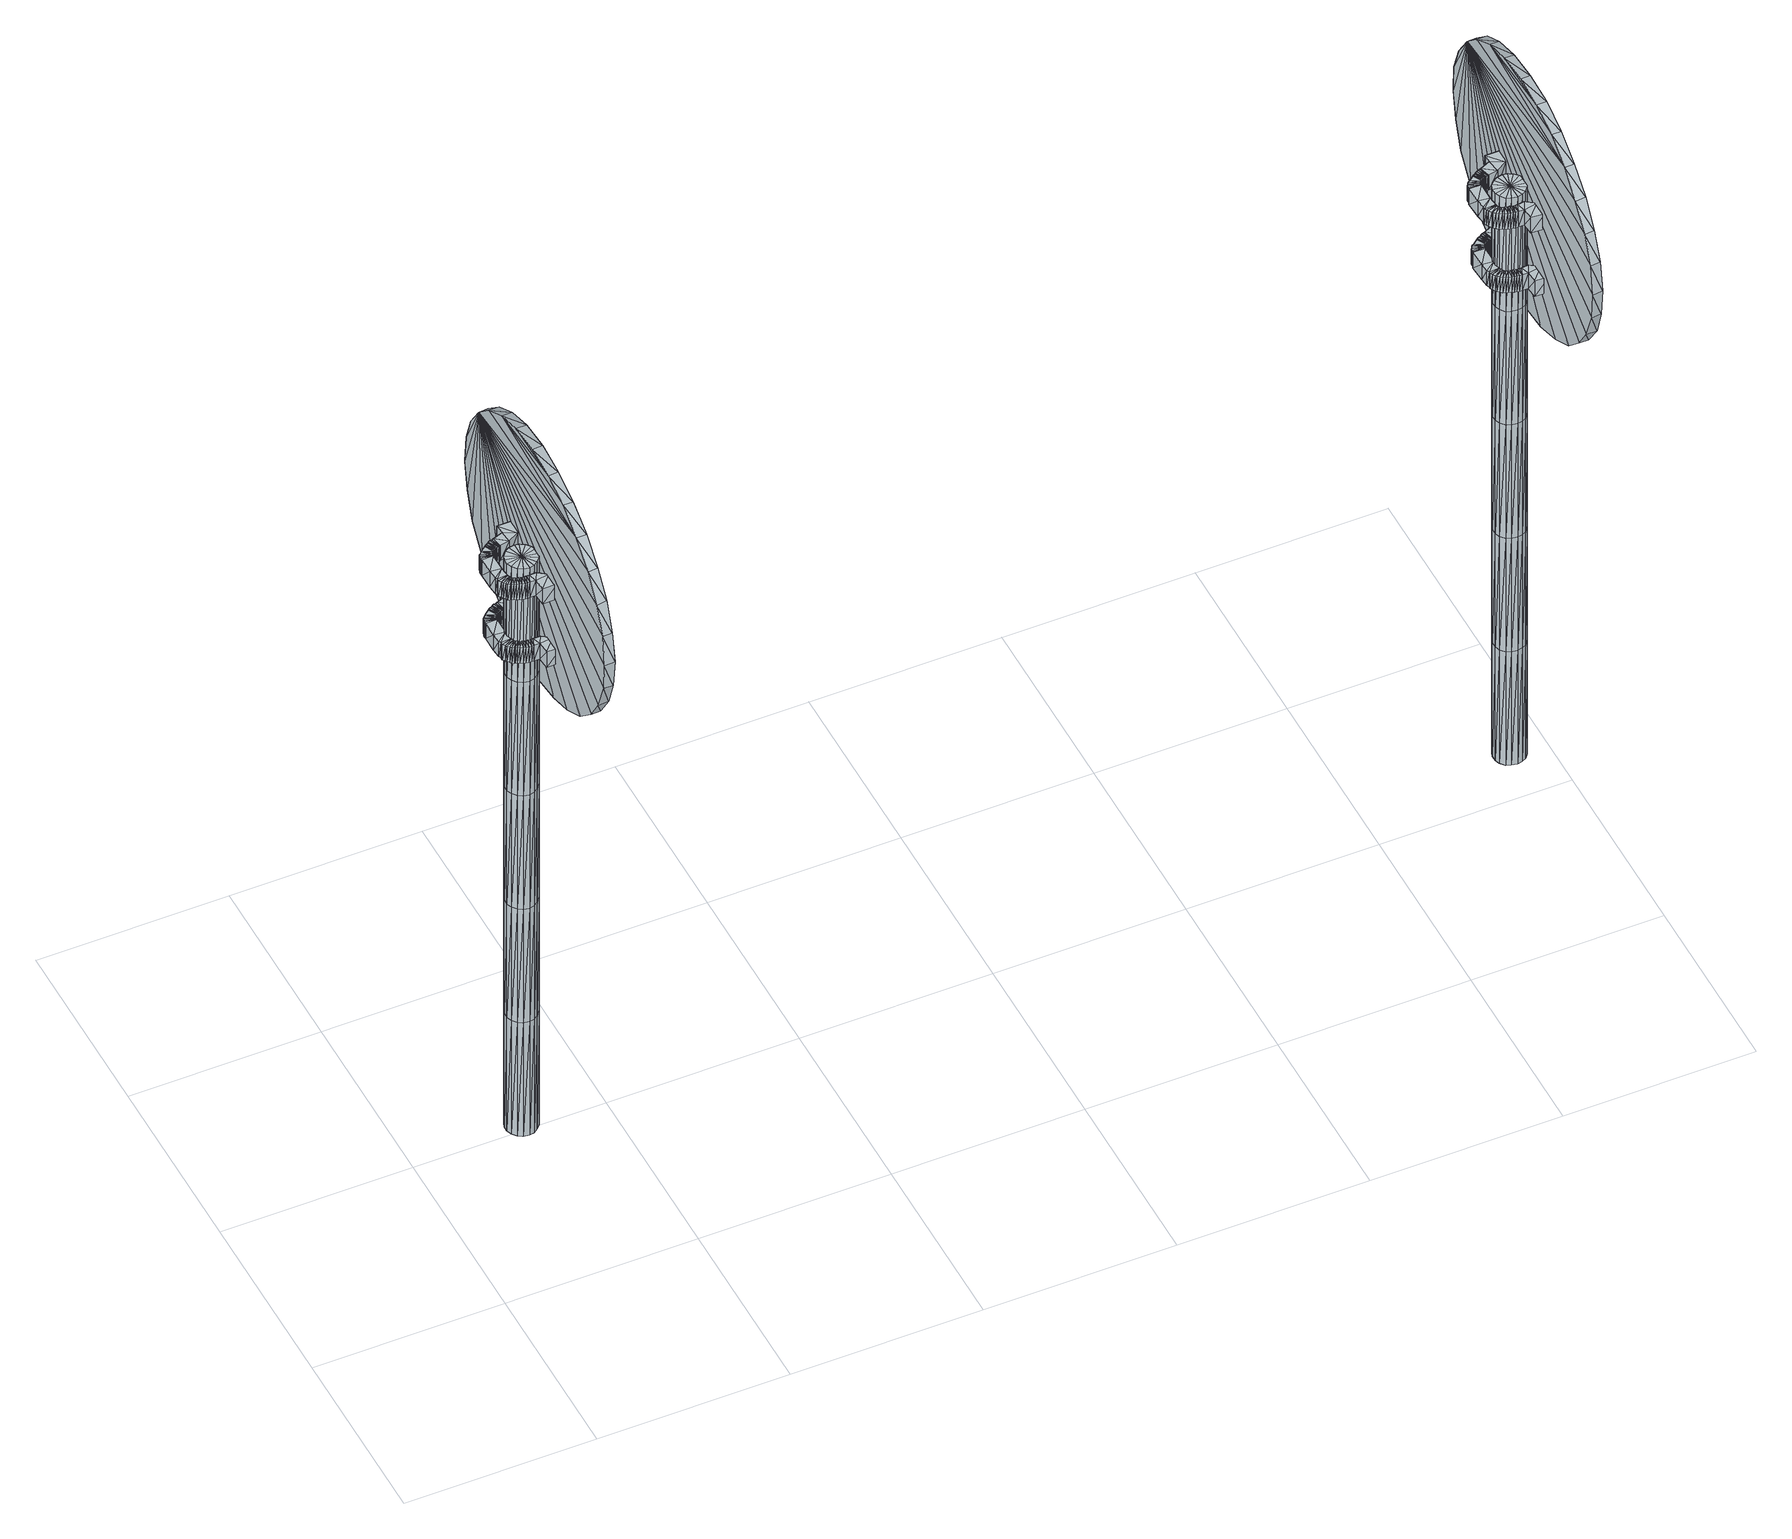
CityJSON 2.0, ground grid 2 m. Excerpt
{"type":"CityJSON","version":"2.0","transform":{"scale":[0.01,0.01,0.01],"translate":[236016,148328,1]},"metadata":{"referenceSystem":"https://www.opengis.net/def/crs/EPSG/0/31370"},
"CityObjects":{
"object1":{"type":"GenericCityObject","attributes":{"cluster":57,"mean_distance_to_centroid":0.0868,"new_centroid_x":236016.71,"new_centroid_y":148329.48,"mean_distance_to_camera":4.59,"H1":0,"H2":0,"Z_final":108.83,"cluster2":-1,"proj_x":236019.81,"proj_y":148327.68,"id_line":53081,"bearing_l":30.29,"distance":3.59,"orientation":"left","G_obj":210.29},"geometry":[{"type":"MultiSurface","lod":"2","boundaries":[[[0,1,2]],[[2,1,3]],[[3,1,4]],[[4,1,5]],[[5,1,6]],[[1,7,6]],[[1,8,7]],[[1,9,8]],[[1,10,9]],[[1,11,10]],[[1,12,11]],[[1,13,12]],[[1,14,13]],[[15,14,1]],[[16,15,1]],[[17,16,1]],[[18,17,1]],[[0,18,1]],[[19,20,0]],[[19,0,2]],[[21,19,2]],[[21,2,3]],[[21,3,22]],[[22,3,4]],[[22,4,23]],[[23,4,5]],[[23,5,24]],[[24,5,6]],[[24,6,25]],[[25,6,7]],[[25,7,26]],[[26,7,8]],[[26,8,27]],[[8,9,27]],[[27,9,28]],[[9,10,28]],[[10,29,28]],[[10,11,29]],[[11,30,29]],[[11,12,30]],[[30,12,31]],[[31,12,13]],[[31,13,32]],[[32,13,14]],[[32,14,33]],[[33,14,15]],[[33,15,34]],[[34,15,16]],[[34,16,35]],[[35,16,17]],[[36,35,17]],[[18,36,17]],[[20,36,18]],[[20,18,0]],[[37,38,20]],[[37,20,19]],[[39,37,19]],[[21,39,19]],[[39,21,40]],[[40,21,22]],[[40,22,41]],[[41,22,23]],[[41,23,42]],[[42,23,24]],[[42,24,43]],[[43,24,25]],[[43,25,44]],[[44,25,26]],[[26,45,44]],[[26,27,45]],[[27,46,45]],[[27,28,46]],[[28,47,46]],[[28,29,47]],[[47,29,48]],[[29,30,48]],[[48,30,49]],[[49,30,31]],[[49,31,50]],[[50,31,32]],[[50,32,51]],[[51,32,33]],[[51,33,52]],[[52,33,34]],[[52,34,53]],[[53,34,35]],[[54,53,35]],[[54,35,36]],[[38,54,36]],[[38,36,20]],[[55,56,38]],[[55,38,37]],[[57,55,37]],[[57,37,39]],[[57,39,58]],[[58,39,40]],[[58,40,59]],[[59,40,41]],[[59,41,60]],[[60,41,42]],[[60,42,61]],[[61,42,43]],[[61,43,62]],[[62,43,44]],[[44,63,62]],[[44,45,63]],[[45,64,63]],[[45,46,64]],[[46,65,64]],[[46,47,65]],[[47,66,65]],[[47,48,66]],[[66,48,67]],[[67,48,49]],[[67,49,68]],[[68,49,50]],[[68,50,69]],[[69,50,51]],[[69,51,70]],[[70,51,52]],[[70,52,71]],[[71,52,53]],[[72,71,53]],[[72,53,54]],[[56,72,54]],[[56,54,38]],[[73,74,56]],[[73,56,55]],[[75,73,55]],[[75,55,57]],[[75,57,76]],[[76,57,58]],[[76,58,77]],[[77,58,59]],[[77,59,78]],[[78,59,60]],[[78,60,79]],[[79,60,61]],[[79,61,80]],[[80,61,62]],[[62,81,80]],[[62,63,81]],[[63,82,81]],[[63,64,82]],[[64,83,82]],[[64,65,83]],[[65,84,83]],[[65,66,84]],[[84,66,85]],[[85,66,67]],[[85,67,86]],[[86,67,68]],[[86,68,87]],[[87,68,69]],[[87,69,88]],[[88,69,70]],[[88,70,89]],[[89,70,71]],[[90,89,71]],[[90,71,72]],[[74,90,72]],[[74,72,56]],[[91,92,74]],[[91,74,73]],[[93,91,73]],[[93,73,75]],[[93,75,94]],[[94,75,76]],[[94,76,95]],[[95,76,77]],[[95,77,96]],[[96,77,78]],[[96,78,97]],[[97,78,79]],[[97,79,98]],[[98,79,80]],[[80,99,98]],[[80,81,99]],[[81,100,99]],[[81,82,100]],[[82,101,100]],[[82,83,101]],[[83,102,101]],[[83,84,102]],[[102,84,103]],[[103,84,85]],[[103,85,104]],[[104,85,86]],[[104,86,105]],[[105,86,87]],[[105,87,106]],[[106,87,88]],[[106,88,107]],[[107,88,89]],[[108,107,89]],[[108,89,90]],[[92,108,90]],[[92,90,74]],[[92,91,109]],[[91,93,109]],[[93,94,109]],[[94,95,109]],[[95,96,109]],[[109,96,97]],[[109,97,98]],[[109,98,99]],[[109,99,100]],[[109,100,101]],[[109,101,102]],[[109,102,103]],[[109,103,104]],[[105,109,104]],[[106,109,105]],[[107,109,106]],[[108,109,107]],[[92,109,108]],[[110,111,112]],[[113,112,114]],[[115,112,113]],[[116,112,115]],[[117,112,116]],[[118,112,117]],[[119,112,118]],[[120,112,119]],[[121,112,120]],[[122,112,121]],[[122,123,112]],[[123,110,112]],[[111,124,112]],[[124,125,112]],[[125,126,112]],[[126,127,112]],[[127,128,112]],[[128,129,112]],[[129,130,112]],[[130,131,112]],[[112,131,132]],[[131,133,132]],[[131,134,133]],[[133,134,135]],[[133,135,136]],[[135,137,136]],[[133,136,138]],[[136,139,138]],[[136,137,139]],[[137,140,139]],[[137,135,140]],[[135,141,140]],[[135,134,141]],[[134,142,141]],[[134,131,142]],[[131,143,142]],[[131,130,143]],[[143,130,144]],[[144,130,129]],[[144,129,145]],[[145,129,128]],[[145,128,146]],[[146,127,147]],[[147,127,126]],[[147,126,148]],[[148,126,125]],[[148,125,149]],[[149,125,124]],[[150,149,124]],[[150,124,111]],[[151,150,111]],[[151,111,110]],[[152,151,110]],[[152,110,123]],[[146,128,127]],[[153,123,122]],[[154,153,122]],[[154,122,121]],[[155,154,121]],[[155,121,120]],[[156,155,120]],[[156,120,119]],[[157,156,119]],[[157,119,118]],[[157,118,158]],[[158,118,117]],[[158,117,159]],[[153,152,123]],[[159,117,116]],[[159,116,160]],[[160,116,115]],[[160,115,161]],[[161,115,113]],[[161,113,162]],[[162,113,114]],[[162,114,163]],[[163,114,112]],[[163,112,164]],[[164,112,132]],[[132,165,164]],[[132,133,165]],[[133,138,165]],[[138,139,140]],[[161,162,163]],[[160,161,163]],[[159,160,163]],[[158,159,163]],[[157,158,163]],[[156,157,163]],[[155,156,163]],[[154,155,163]],[[153,154,163]],[[153,163,152]],[[152,163,151]],[[151,163,150]],[[150,163,149]],[[149,163,148]],[[148,163,147]],[[147,163,146]],[[146,163,145]],[[145,163,144]],[[144,163,143]],[[143,163,142]],[[163,164,142]],[[142,164,165]],[[142,165,141]],[[165,140,141]],[[165,138,140]],[[166,167,168]],[[168,167,169]],[[170,168,169]],[[170,169,171]],[[170,171,172]],[[172,171,173]],[[172,173,174]],[[174,173,175]],[[174,175,176]],[[176,175,177]],[[176,177,178]],[[178,177,179]],[[178,179,180]],[[180,179,181]],[[180,181,182]],[[182,181,183]],[[182,183,184]],[[184,183,185]],[[184,185,186]],[[186,185,187]],[[186,187,188]],[[188,187,189]],[[188,189,190]],[[190,189,191]],[[192,190,191]],[[192,191,193]],[[194,192,193]],[[194,193,195]],[[196,194,195]],[[196,195,197]],[[198,196,197]],[[198,197,199]],[[200,198,199]],[[200,199,201]],[[202,200,201]],[[202,201,203]],[[204,202,203]],[[204,203,205]],[[206,204,205]],[[206,205,207]],[[208,206,207]],[[208,207,209]],[[210,208,209]],[[210,209,211]],[[212,210,211]],[[212,211,213]],[[214,212,213]],[[214,213,215]],[[216,214,215]],[[216,215,217]],[[216,217,218]],[[218,217,219]],[[218,219,220]],[[220,219,221]],[[220,221,222]],[[222,221,223]],[[222,223,224]],[[224,223,225]],[[224,225,226]],[[226,225,227]],[[226,227,228]],[[228,227,229]],[[228,229,230]],[[230,229,231]],[[230,231,232]],[[232,231,233]],[[232,233,234]],[[234,233,235]],[[234,235,236]],[[236,235,237]],[[236,237,238]],[[238,237,239]],[[240,238,239]],[[240,239,241]],[[240,241,242]],[[242,241,243]],[[243,244,242]],[[243,245,244]],[[244,245,246]],[[246,245,247]],[[246,247,248]],[[248,247,249]],[[248,249,250]],[[250,249,251]],[[250,251,252]],[[252,251,253]],[[252,253,254]],[[254,253,255]],[[254,255,256]],[[256,255,257]],[[256,257,258]],[[258,257,259]],[[258,259,260]],[[260,259,261]],[[260,261,262]],[[262,261,263]],[[262,263,264]],[[264,263,265]],[[264,265,266]],[[266,265,267]],[[266,267,268]],[[268,267,269]],[[269,270,268]],[[269,271,270]],[[271,272,270]],[[271,273,272]],[[273,274,272]],[[273,275,274]],[[275,276,274]],[[275,277,276]],[[277,278,276]],[[277,279,278]],[[279,280,278]],[[279,281,280]],[[281,282,280]],[[281,283,282]],[[283,284,282]],[[283,285,284]],[[285,286,284]],[[285,287,286]],[[287,288,286]],[[287,289,288]],[[289,290,288]],[[289,291,290]],[[290,291,292]],[[292,291,293]],[[292,293,294]],[[294,293,295]],[[294,295,296]],[[296,295,297]],[[296,297,298]],[[298,297,299]],[[298,299,300]],[[300,299,301]],[[300,301,302]],[[302,301,303]],[[302,303,304]],[[304,303,305]],[[304,305,306]],[[306,305,307]],[[306,307,308]],[[308,307,309]],[[308,309,310]],[[310,309,311]],[[310,311,312]],[[312,311,313]],[[313,166,312]],[[313,167,166]],[[169,167,313]],[[169,313,171]],[[171,313,311]],[[173,171,311]],[[173,311,309]],[[175,173,309]],[[175,309,307]],[[177,175,307]],[[177,307,305]],[[179,177,305]],[[179,305,303]],[[181,179,303]],[[181,303,301]],[[183,181,301]],[[183,301,299]],[[183,299,297]],[[185,183,297]],[[185,297,295]],[[187,185,295]],[[187,295,293]],[[189,187,293]],[[189,293,291]],[[189,291,289]],[[189,289,287]],[[191,189,287]],[[191,287,285]],[[193,191,285]],[[195,193,285]],[[195,285,283]],[[197,195,283]],[[199,197,283]],[[201,199,283]],[[201,283,281]],[[203,201,281]],[[205,203,281]],[[205,281,279]],[[205,279,207]],[[207,279,209]],[[209,279,277]],[[209,277,211]],[[211,277,275]],[[211,275,213]],[[213,275,273]],[[213,273,215]],[[215,273,271]],[[215,271,217]],[[217,271,219]],[[219,271,269]],[[219,269,221]],[[221,269,223]],[[223,269,267]],[[223,267,225]],[[225,267,265]],[[225,265,227]],[[227,265,263]],[[227,263,229]],[[229,263,261]],[[229,261,231]],[[231,261,259]],[[231,259,257]],[[231,257,233]],[[233,257,255]],[[233,255,235]],[[235,255,253]],[[235,253,237]],[[253,251,237]],[[237,251,249]],[[237,249,239]],[[249,247,239]],[[239,247,245]],[[239,245,241]],[[241,245,243]],[[240,242,244]],[[168,312,166]],[[170,312,168]],[[170,310,312]],[[172,310,170]],[[172,308,310]],[[174,308,172]],[[174,306,308]],[[176,306,174]],[[176,304,306]],[[178,304,176]],[[178,302,304]],[[180,302,178]],[[180,300,302]],[[182,300,180]],[[182,298,300]],[[182,296,298]],[[184,296,182]],[[184,294,296]],[[186,294,184]],[[186,292,294]],[[188,292,186]],[[188,290,292]],[[188,288,290]],[[188,286,288]],[[190,286,188]],[[190,284,286]],[[192,284,190]],[[194,284,192]],[[194,282,284]],[[196,282,194]],[[198,282,196]],[[200,282,198]],[[200,280,282]],[[202,280,200]],[[204,280,202]],[[204,278,280]],[[204,206,278]],[[206,208,278]],[[208,276,278]],[[208,210,276]],[[210,274,276]],[[210,212,274]],[[212,272,274]],[[212,214,272]],[[214,270,272]],[[214,216,270]],[[216,218,270]],[[218,268,270]],[[218,220,268]],[[220,222,268]],[[222,266,268]],[[222,224,266]],[[224,264,266]],[[224,226,264]],[[226,262,264]],[[226,228,262]],[[228,260,262]],[[228,230,260]],[[230,258,260]],[[230,256,258]],[[230,232,256]],[[232,254,256]],[[232,234,254]],[[234,252,254]],[[234,236,252]],[[252,236,250]],[[236,248,250]],[[236,238,248]],[[248,238,246]],[[238,244,246]],[[238,240,244]],[[314,315,316]],[[316,315,317]],[[318,316,317]],[[318,317,319]],[[318,319,320]],[[320,319,321]],[[320,321,322]],[[322,321,323]],[[322,323,324]],[[324,323,325]],[[324,325,326]],[[326,325,327]],[[326,327,328]],[[328,327,329]],[[328,329,330]],[[330,329,331]],[[330,331,332]],[[332,331,333]],[[332,333,334]],[[334,333,335]],[[334,335,336]],[[336,335,337]],[[336,337,338]],[[338,337,339]],[[340,338,339]],[[340,339,341]],[[342,340,341]],[[342,341,343]],[[344,342,343]],[[344,343,345]],[[346,344,345]],[[346,345,347]],[[348,346,347]],[[348,347,349]],[[350,348,349]],[[350,349,351]],[[352,350,351]],[[352,351,353]],[[354,352,353]],[[354,353,355]],[[356,354,355]],[[356,355,357]],[[358,356,357]],[[358,357,359]],[[360,358,359]],[[360,359,361]],[[362,360,361]],[[362,361,363]],[[364,362,363]],[[364,363,365]],[[364,365,366]],[[366,365,367]],[[366,367,368]],[[368,367,369]],[[368,369,370]],[[370,369,371]],[[370,371,372]],[[372,371,373]],[[372,373,374]],[[374,373,375]],[[374,375,376]],[[376,375,377]],[[376,377,378]],[[378,377,379]],[[378,379,380]],[[380,379,381]],[[380,381,382]],[[382,381,383]],[[382,383,384]],[[384,383,385]],[[384,385,386]],[[386,385,387]],[[388,386,387]],[[388,387,389]],[[388,389,390]],[[390,389,391]],[[391,392,390]],[[391,393,392]],[[392,393,394]],[[394,393,395]],[[394,395,396]],[[396,395,397]],[[396,397,398]],[[398,397,399]],[[398,399,400]],[[400,399,401]],[[400,401,402]],[[402,401,403]],[[402,403,404]],[[404,403,405]],[[404,405,406]],[[406,405,407]],[[406,407,408]],[[408,407,409]],[[408,409,410]],[[410,409,411]],[[410,411,412]],[[412,411,413]],[[412,413,414]],[[414,413,415]],[[414,415,416]],[[416,415,417]],[[417,418,416]],[[417,419,418]],[[419,420,418]],[[419,421,420]],[[421,422,420]],[[421,423,422]],[[423,424,422]],[[423,425,424]],[[425,426,424]],[[425,427,426]],[[427,428,426]],[[427,429,428]],[[429,430,428]],[[429,431,430]],[[431,432,430]],[[431,433,432]],[[433,434,432]],[[433,435,434]],[[435,436,434]],[[435,437,436]],[[437,438,436]],[[437,439,438]],[[438,439,440]],[[440,439,441]],[[440,441,442]],[[442,441,443]],[[442,443,444]],[[444,443,445]],[[444,445,446]],[[446,445,447]],[[446,447,448]],[[448,447,449]],[[448,449,450]],[[450,449,451]],[[450,451,452]],[[452,451,453]],[[452,453,454]],[[454,453,455]],[[454,455,456]],[[456,455,457]],[[456,457,458]],[[458,457,459]],[[458,459,460]],[[460,459,461]],[[461,314,460]],[[461,315,314]],[[317,315,461]],[[317,461,319]],[[319,461,459]],[[321,319,459]],[[321,459,457]],[[323,321,457]],[[323,457,455]],[[325,323,455]],[[325,455,453]],[[327,325,453]],[[327,453,451]],[[329,327,451]],[[329,451,449]],[[331,329,449]],[[331,449,447]],[[331,447,445]],[[333,331,445]],[[333,445,443]],[[335,333,443]],[[335,443,441]],[[337,335,441]],[[337,441,439]],[[337,439,437]],[[337,437,435]],[[339,337,435]],[[339,435,433]],[[341,339,433]],[[343,341,433]],[[343,433,431]],[[345,343,431]],[[347,345,431]],[[349,347,431]],[[349,431,429]],[[351,349,429]],[[353,351,429]],[[353,429,427]],[[353,427,355]],[[355,427,357]],[[357,427,425]],[[357,425,359]],[[359,425,423]],[[359,423,361]],[[361,423,421]],[[361,421,363]],[[363,421,419]],[[363,419,365]],[[365,419,367]],[[367,419,417]],[[367,417,369]],[[369,417,371]],[[371,417,415]],[[371,415,373]],[[373,415,413]],[[373,413,375]],[[375,413,411]],[[375,411,377]],[[377,411,409]],[[377,409,379]],[[379,409,407]],[[379,407,405]],[[379,405,381]],[[381,405,403]],[[381,403,383]],[[383,403,401]],[[383,401,385]],[[401,399,385]],[[385,399,397]],[[385,397,387]],[[397,395,387]],[[387,395,393]],[[387,393,389]],[[389,393,391]],[[388,390,392]],[[316,460,314]],[[318,460,316]],[[318,458,460]],[[320,458,318]],[[320,456,458]],[[322,456,320]],[[322,454,456]],[[324,454,322]],[[324,452,454]],[[326,452,324]],[[326,450,452]],[[328,450,326]],[[328,448,450]],[[330,448,328]],[[330,446,448]],[[330,444,446]],[[332,444,330]],[[332,442,444]],[[334,442,332]],[[334,440,442]],[[336,440,334]],[[336,438,440]],[[336,436,438]],[[336,434,436]],[[338,434,336]],[[338,432,434]],[[340,432,338]],[[342,432,340]],[[342,430,432]],[[344,430,342]],[[346,430,344]],[[348,430,346]],[[348,428,430]],[[350,428,348]],[[352,428,350]],[[352,426,428]],[[352,354,426]],[[354,356,426]],[[356,424,426]],[[356,358,424]],[[358,422,424]],[[358,360,422]],[[360,420,422]],[[360,362,420]],[[362,418,420]],[[362,364,418]],[[364,366,418]],[[366,416,418]],[[366,368,416]],[[368,370,416]],[[370,414,416]],[[370,372,414]],[[372,412,414]],[[372,374,412]],[[374,410,412]],[[374,376,410]],[[376,408,410]],[[376,378,408]],[[378,406,408]],[[378,404,406]],[[378,380,404]],[[380,402,404]],[[380,382,402]],[[382,400,402]],[[382,384,400]],[[400,384,398]],[[384,396,398]],[[384,386,396]],[[396,386,394]],[[386,392,394]],[[386,388,392]]]}]},
"object2":{"type":"GenericCityObject","attributes":{"cluster":32,"mean_distance_to_centroid":0.195,"new_centroid_x":236027.17,"new_centroid_y":148329.97,"mean_distance_to_camera":7.5,"H1":0,"H2":0,"Z_final":108.83,"cluster2":-1,"proj_x":236022.68,"proj_y":148332.59,"id_line":53082,"bearing_l":30.29,"distance":5.2,"orientation":"right","G_obj":30.29},"geometry":[{"type":"MultiSurface","lod":"2","boundaries":[[[462,463,464]],[[464,463,465]],[[465,463,466]],[[466,463,467]],[[467,463,468]],[[463,469,468]],[[463,470,469]],[[463,471,470]],[[463,472,471]],[[463,473,472]],[[463,474,473]],[[463,475,474]],[[463,476,475]],[[477,476,463]],[[478,477,463]],[[479,478,463]],[[480,479,463]],[[462,480,463]],[[481,482,462]],[[481,462,464]],[[483,481,464]],[[483,464,465]],[[483,465,484]],[[484,465,466]],[[484,466,485]],[[485,466,467]],[[485,467,486]],[[486,467,468]],[[486,468,487]],[[487,468,469]],[[487,469,488]],[[488,469,470]],[[488,470,489]],[[470,471,489]],[[489,471,490]],[[471,472,490]],[[472,491,490]],[[472,473,491]],[[473,492,491]],[[473,474,492]],[[492,474,493]],[[493,474,475]],[[493,475,494]],[[494,475,476]],[[494,476,495]],[[495,476,477]],[[495,477,496]],[[496,477,478]],[[496,478,497]],[[497,478,479]],[[498,497,479]],[[480,498,479]],[[482,498,480]],[[482,480,462]],[[499,500,482]],[[499,482,481]],[[501,499,481]],[[483,501,481]],[[501,483,502]],[[502,483,484]],[[502,484,503]],[[503,484,485]],[[503,485,504]],[[504,485,486]],[[504,486,505]],[[505,486,487]],[[505,487,506]],[[506,487,488]],[[488,507,506]],[[488,489,507]],[[489,508,507]],[[489,490,508]],[[490,509,508]],[[490,491,509]],[[509,491,510]],[[491,492,510]],[[510,492,511]],[[511,492,493]],[[511,493,512]],[[512,493,494]],[[512,494,513]],[[513,494,495]],[[513,495,514]],[[514,495,496]],[[514,496,515]],[[515,496,497]],[[516,515,497]],[[516,497,498]],[[500,516,498]],[[500,498,482]],[[517,518,500]],[[517,500,499]],[[519,517,499]],[[519,499,501]],[[519,501,520]],[[520,501,502]],[[520,502,521]],[[521,502,503]],[[521,503,522]],[[522,503,504]],[[522,504,523]],[[523,504,505]],[[523,505,524]],[[524,505,506]],[[506,525,524]],[[506,507,525]],[[507,526,525]],[[507,508,526]],[[508,527,526]],[[508,509,527]],[[509,528,527]],[[509,510,528]],[[528,510,529]],[[529,510,511]],[[529,511,530]],[[530,511,512]],[[530,512,531]],[[531,512,513]],[[531,513,532]],[[532,513,514]],[[532,514,533]],[[533,514,515]],[[534,533,515]],[[534,515,516]],[[518,534,516]],[[518,516,500]],[[535,536,518]],[[535,518,517]],[[537,535,517]],[[537,517,519]],[[537,519,538]],[[538,519,520]],[[538,520,539]],[[539,520,521]],[[539,521,540]],[[540,521,522]],[[540,522,541]],[[541,522,523]],[[541,523,542]],[[542,523,524]],[[524,543,542]],[[524,525,543]],[[525,544,543]],[[525,526,544]],[[526,545,544]],[[526,527,545]],[[527,546,545]],[[527,528,546]],[[546,528,547]],[[547,528,529]],[[547,529,548]],[[548,529,530]],[[548,530,549]],[[549,530,531]],[[549,531,550]],[[550,531,532]],[[550,532,551]],[[551,532,533]],[[552,551,533]],[[552,533,534]],[[536,552,534]],[[536,534,518]],[[553,554,536]],[[553,536,535]],[[555,553,535]],[[555,535,537]],[[555,537,556]],[[556,537,538]],[[556,538,557]],[[557,538,539]],[[557,539,558]],[[558,539,540]],[[558,540,559]],[[559,540,541]],[[559,541,560]],[[560,541,542]],[[542,561,560]],[[542,543,561]],[[543,562,561]],[[543,544,562]],[[544,563,562]],[[544,545,563]],[[545,564,563]],[[545,546,564]],[[564,546,565]],[[565,546,547]],[[565,547,566]],[[566,547,548]],[[566,548,567]],[[567,548,549]],[[567,549,568]],[[568,549,550]],[[568,550,569]],[[569,550,551]],[[570,569,551]],[[570,551,552]],[[554,570,552]],[[554,552,536]],[[554,553,571]],[[553,555,571]],[[555,556,571]],[[556,557,571]],[[557,558,571]],[[571,558,559]],[[571,559,560]],[[571,560,561]],[[571,561,562]],[[571,562,563]],[[571,563,564]],[[571,564,565]],[[571,565,566]],[[567,571,566]],[[568,571,567]],[[569,571,568]],[[570,571,569]],[[554,571,570]],[[572,573,574]],[[575,574,576]],[[577,574,575]],[[578,574,577]],[[579,574,578]],[[580,574,579]],[[581,574,580]],[[582,574,581]],[[583,574,582]],[[584,574,583]],[[584,585,574]],[[585,572,574]],[[573,586,574]],[[586,587,574]],[[587,588,574]],[[588,589,574]],[[589,590,574]],[[590,591,574]],[[591,592,574]],[[592,593,574]],[[574,593,594]],[[593,595,594]],[[593,596,595]],[[595,596,597]],[[595,597,598]],[[597,599,598]],[[595,598,600]],[[598,601,600]],[[598,599,601]],[[599,602,601]],[[599,597,602]],[[597,603,602]],[[597,596,603]],[[596,604,603]],[[596,593,604]],[[593,605,604]],[[593,592,605]],[[605,592,606]],[[606,592,591]],[[606,591,607]],[[607,591,590]],[[607,590,608]],[[608,589,609]],[[609,589,588]],[[609,588,610]],[[610,588,587]],[[610,587,611]],[[611,587,586]],[[612,611,586]],[[612,586,573]],[[613,612,573]],[[613,573,572]],[[614,613,572]],[[614,572,585]],[[608,590,589]],[[615,585,584]],[[616,615,584]],[[616,584,583]],[[617,616,583]],[[617,583,582]],[[618,617,582]],[[618,582,581]],[[619,618,581]],[[619,581,580]],[[619,580,620]],[[620,580,579]],[[620,579,621]],[[615,614,585]],[[621,579,578]],[[621,578,622]],[[622,578,577]],[[622,577,623]],[[623,577,575]],[[623,575,624]],[[624,575,576]],[[624,576,625]],[[625,576,574]],[[625,574,626]],[[626,574,594]],[[594,627,626]],[[594,595,627]],[[595,600,627]],[[600,601,602]],[[623,624,625]],[[622,623,625]],[[621,622,625]],[[620,621,625]],[[619,620,625]],[[618,619,625]],[[617,618,625]],[[616,617,625]],[[615,616,625]],[[615,625,614]],[[614,625,613]],[[613,625,612]],[[612,625,611]],[[611,625,610]],[[610,625,609]],[[609,625,608]],[[608,625,607]],[[607,625,606]],[[606,625,605]],[[605,625,604]],[[625,626,604]],[[604,626,627]],[[604,627,603]],[[627,602,603]],[[627,600,602]],[[628,629,630]],[[630,629,631]],[[632,630,631]],[[632,631,633]],[[632,633,634]],[[634,633,635]],[[634,635,636]],[[636,635,637]],[[636,637,638]],[[638,637,639]],[[638,639,640]],[[640,639,641]],[[640,641,642]],[[642,641,643]],[[642,643,644]],[[644,643,645]],[[644,645,646]],[[646,645,647]],[[646,647,648]],[[648,647,649]],[[648,649,650]],[[650,649,651]],[[650,651,652]],[[652,651,653]],[[654,652,653]],[[654,653,655]],[[656,654,655]],[[656,655,657]],[[658,656,657]],[[658,657,659]],[[660,658,659]],[[660,659,661]],[[662,660,661]],[[662,661,663]],[[664,662,663]],[[664,663,665]],[[666,664,665]],[[666,665,667]],[[668,666,667]],[[668,667,669]],[[670,668,669]],[[670,669,671]],[[672,670,671]],[[672,671,673]],[[674,672,673]],[[674,673,675]],[[676,674,675]],[[676,675,677]],[[678,676,677]],[[678,677,679]],[[678,679,680]],[[680,679,681]],[[680,681,682]],[[682,681,683]],[[682,683,684]],[[684,683,685]],[[684,685,686]],[[686,685,687]],[[686,687,688]],[[688,687,689]],[[688,689,690]],[[690,689,691]],[[690,691,692]],[[692,691,693]],[[692,693,694]],[[694,693,695]],[[694,695,696]],[[696,695,697]],[[696,697,698]],[[698,697,699]],[[700,698,699]],[[700,699,701]],[[700,701,702]],[[702,701,703]],[[703,704,702]],[[703,705,704]],[[704,705,706]],[[706,705,707]],[[706,707,708]],[[708,707,709]],[[708,709,710]],[[710,709,711]],[[710,711,712]],[[712,711,713]],[[712,713,714]],[[714,713,715]],[[714,715,716]],[[716,715,717]],[[716,717,718]],[[718,717,719]],[[718,719,720]],[[720,719,721]],[[720,721,722]],[[722,721,723]],[[722,723,724]],[[724,723,725]],[[724,725,726]],[[726,725,727]],[[726,727,728]],[[728,727,729]],[[729,730,728]],[[729,731,730]],[[731,732,730]],[[731,733,732]],[[733,734,732]],[[733,735,734]],[[735,736,734]],[[735,737,736]],[[737,738,736]],[[737,739,738]],[[739,740,738]],[[739,741,740]],[[741,742,740]],[[741,743,742]],[[743,744,742]],[[743,745,744]],[[745,746,744]],[[745,747,746]],[[747,748,746]],[[747,749,748]],[[749,750,748]],[[749,751,750]],[[750,751,752]],[[752,751,753]],[[752,753,754]],[[754,753,755]],[[754,755,756]],[[756,755,757]],[[756,757,758]],[[758,757,759]],[[758,759,760]],[[760,759,761]],[[760,761,762]],[[762,761,763]],[[762,763,764]],[[764,763,765]],[[764,765,766]],[[766,765,767]],[[766,767,768]],[[768,767,769]],[[768,769,770]],[[770,769,771]],[[770,771,772]],[[772,771,773]],[[773,628,772]],[[773,629,628]],[[631,629,773]],[[631,773,633]],[[633,773,771]],[[635,633,771]],[[635,771,769]],[[637,635,769]],[[637,769,767]],[[639,637,767]],[[639,767,765]],[[641,639,765]],[[641,765,763]],[[643,641,763]],[[643,763,761]],[[645,643,761]],[[645,761,759]],[[645,759,757]],[[647,645,757]],[[647,757,755]],[[649,647,755]],[[649,755,753]],[[651,649,753]],[[651,753,751]],[[651,751,749]],[[651,749,747]],[[653,651,747]],[[653,747,745]],[[655,653,745]],[[657,655,745]],[[657,745,743]],[[659,657,743]],[[661,659,743]],[[663,661,743]],[[663,743,741]],[[665,663,741]],[[667,665,741]],[[667,741,739]],[[667,739,669]],[[669,739,671]],[[671,739,737]],[[671,737,673]],[[673,737,735]],[[673,735,675]],[[675,735,733]],[[675,733,677]],[[677,733,731]],[[677,731,679]],[[679,731,681]],[[681,731,729]],[[681,729,683]],[[683,729,727]],[[683,727,685]],[[685,727,725]],[[685,725,687]],[[687,725,723]],[[687,723,689]],[[689,723,721]],[[689,721,691]],[[691,721,719]],[[691,719,717]],[[691,717,693]],[[693,717,715]],[[693,715,695]],[[695,715,713]],[[695,713,697]],[[713,711,697]],[[697,711,709]],[[697,709,699]],[[709,707,699]],[[699,707,705]],[[699,705,701]],[[701,705,703]],[[700,702,704]],[[630,772,628]],[[632,772,630]],[[632,770,772]],[[634,770,632]],[[634,768,770]],[[636,768,634]],[[636,766,768]],[[638,766,636]],[[638,764,766]],[[640,764,638]],[[640,762,764]],[[642,762,640]],[[642,760,762]],[[644,760,642]],[[644,758,760]],[[644,756,758]],[[646,756,644]],[[646,754,756]],[[648,754,646]],[[648,752,754]],[[650,752,648]],[[650,750,752]],[[650,748,750]],[[650,746,748]],[[652,746,650]],[[652,744,746]],[[654,744,652]],[[656,744,654]],[[656,742,744]],[[658,742,656]],[[660,742,658]],[[662,742,660]],[[662,740,742]],[[664,740,662]],[[666,740,664]],[[666,738,740]],[[666,668,738]],[[668,670,738]],[[670,736,738]],[[670,672,736]],[[672,734,736]],[[672,674,734]],[[674,732,734]],[[674,676,732]],[[676,730,732]],[[676,678,730]],[[678,680,730]],[[680,728,730]],[[680,682,728]],[[682,726,728]],[[682,684,726]],[[684,724,726]],[[684,686,724]],[[686,722,724]],[[686,688,722]],[[688,720,722]],[[688,690,720]],[[690,718,720]],[[690,716,718]],[[690,692,716]],[[692,714,716]],[[692,694,714]],[[694,712,714]],[[694,696,712]],[[712,696,710]],[[696,708,710]],[[696,698,708]],[[708,698,706]],[[698,704,706]],[[698,700,704]],[[774,775,776]],[[776,775,777]],[[778,776,777]],[[778,777,779]],[[778,779,780]],[[780,779,781]],[[780,781,782]],[[782,781,783]],[[782,783,784]],[[784,783,785]],[[784,785,786]],[[786,785,787]],[[786,787,788]],[[788,787,789]],[[788,789,790]],[[790,789,791]],[[790,791,792]],[[792,791,793]],[[792,793,794]],[[794,793,795]],[[794,795,796]],[[796,795,797]],[[796,797,798]],[[798,797,799]],[[800,798,799]],[[800,799,801]],[[802,800,801]],[[802,801,803]],[[804,802,803]],[[804,803,805]],[[806,804,805]],[[806,805,807]],[[808,806,807]],[[808,807,809]],[[810,808,809]],[[810,809,811]],[[812,810,811]],[[812,811,813]],[[814,812,813]],[[814,813,815]],[[816,814,815]],[[816,815,817]],[[818,816,817]],[[818,817,819]],[[820,818,819]],[[820,819,821]],[[822,820,821]],[[822,821,823]],[[824,822,823]],[[824,823,825]],[[824,825,826]],[[826,825,827]],[[826,827,828]],[[828,827,829]],[[828,829,830]],[[830,829,831]],[[830,831,832]],[[832,831,833]],[[832,833,834]],[[834,833,835]],[[834,835,836]],[[836,835,837]],[[836,837,838]],[[838,837,839]],[[838,839,840]],[[840,839,841]],[[840,841,842]],[[842,841,843]],[[842,843,844]],[[844,843,845]],[[846,844,845]],[[846,845,847]],[[846,847,848]],[[848,847,849]],[[849,850,848]],[[849,851,850]],[[850,851,852]],[[852,851,853]],[[852,853,854]],[[854,853,855]],[[854,855,856]],[[856,855,857]],[[856,857,858]],[[858,857,859]],[[858,859,860]],[[860,859,861]],[[860,861,862]],[[862,861,863]],[[862,863,864]],[[864,863,865]],[[864,865,866]],[[866,865,867]],[[866,867,868]],[[868,867,869]],[[868,869,870]],[[870,869,871]],[[870,871,872]],[[872,871,873]],[[872,873,874]],[[874,873,875]],[[875,876,874]],[[875,877,876]],[[877,878,876]],[[877,879,878]],[[879,880,878]],[[879,881,880]],[[881,882,880]],[[881,883,882]],[[883,884,882]],[[883,885,884]],[[885,886,884]],[[885,887,886]],[[887,888,886]],[[887,889,888]],[[889,890,888]],[[889,891,890]],[[891,892,890]],[[891,893,892]],[[893,894,892]],[[893,895,894]],[[895,896,894]],[[895,897,896]],[[896,897,898]],[[898,897,899]],[[898,899,900]],[[900,899,901]],[[900,901,902]],[[902,901,903]],[[902,903,904]],[[904,903,905]],[[904,905,906]],[[906,905,907]],[[906,907,908]],[[908,907,909]],[[908,909,910]],[[910,909,911]],[[910,911,912]],[[912,911,913]],[[912,913,914]],[[914,913,915]],[[914,915,916]],[[916,915,917]],[[916,917,918]],[[918,917,919]],[[919,774,918]],[[919,775,774]],[[777,775,919]],[[777,919,779]],[[779,919,917]],[[781,779,917]],[[781,917,915]],[[783,781,915]],[[783,915,913]],[[785,783,913]],[[785,913,911]],[[787,785,911]],[[787,911,909]],[[789,787,909]],[[789,909,907]],[[791,789,907]],[[791,907,905]],[[791,905,903]],[[793,791,903]],[[793,903,901]],[[795,793,901]],[[795,901,899]],[[797,795,899]],[[797,899,897]],[[797,897,895]],[[797,895,893]],[[799,797,893]],[[799,893,891]],[[801,799,891]],[[803,801,891]],[[803,891,889]],[[805,803,889]],[[807,805,889]],[[809,807,889]],[[809,889,887]],[[811,809,887]],[[813,811,887]],[[813,887,885]],[[813,885,815]],[[815,885,817]],[[817,885,883]],[[817,883,819]],[[819,883,881]],[[819,881,821]],[[821,881,879]],[[821,879,823]],[[823,879,877]],[[823,877,825]],[[825,877,827]],[[827,877,875]],[[827,875,829]],[[829,875,873]],[[829,873,831]],[[831,873,871]],[[831,871,833]],[[833,871,869]],[[833,869,835]],[[835,869,867]],[[835,867,837]],[[837,867,865]],[[837,865,863]],[[837,863,839]],[[839,863,861]],[[839,861,841]],[[841,861,859]],[[841,859,843]],[[859,857,843]],[[843,857,855]],[[843,855,845]],[[855,853,845]],[[845,853,851]],[[845,851,847]],[[847,851,849]],[[846,848,850]],[[776,918,774]],[[778,918,776]],[[778,916,918]],[[780,916,778]],[[780,914,916]],[[782,914,780]],[[782,912,914]],[[784,912,782]],[[784,910,912]],[[786,910,784]],[[786,908,910]],[[788,908,786]],[[788,906,908]],[[790,906,788]],[[790,904,906]],[[790,902,904]],[[792,902,790]],[[792,900,902]],[[794,900,792]],[[794,898,900]],[[796,898,794]],[[796,896,898]],[[796,894,896]],[[796,892,894]],[[798,892,796]],[[798,890,892]],[[800,890,798]],[[802,890,800]],[[802,888,890]],[[804,888,802]],[[806,888,804]],[[808,888,806]],[[808,886,888]],[[810,886,808]],[[812,886,810]],[[812,884,886]],[[812,814,884]],[[814,816,884]],[[816,882,884]],[[816,818,882]],[[818,880,882]],[[818,820,880]],[[820,878,880]],[[820,822,878]],[[822,876,878]],[[822,824,876]],[[824,826,876]],[[826,874,876]],[[826,828,874]],[[828,872,874]],[[828,830,872]],[[830,870,872]],[[830,832,870]],[[832,868,870]],[[832,834,868]],[[834,866,868]],[[834,836,866]],[[836,864,866]],[[836,862,864]],[[836,838,862]],[[838,860,862]],[[838,840,860]],[[840,858,860]],[[840,842,858]],[[858,842,856]],[[842,854,856]],[[842,844,854]],[[854,844,852]],[[844,850,852]],[[844,846,850]]]}]}
},
"vertices":[
[117,226,1],[117,209,1],[111,225,1],[106,222,1],[102,217,1],[100,212,1],[100,206,1],[102,201,1],[106,196,1],[111,193,1],[117,192,1],[122,193,1],[127,196,1],[131,201,1],[133,206,1],[133,212,1],[131,217,1],[127,222,1],[122,225,1],[111,225,150],[117,226,150],[106,222,150],[102,217,150],[100,212,150],[100,206,150],[102,201,150],[106,196,150],[111,193,150],[117,192,150],[122,193,150],[127,196,150],[131,201,150],[133,206,150],[133,212,150],[131,217,150],[127,222,150],[122,225,150],[111,225,299],[117,226,299],[106,222,299],[102,217,299],[100,212,299],[100,206,299],[102,201,299],[106,196,299],[111,193,299],[117,192,299],[122,193,299],[127,196,299],[131,201,299],[133,206,299],[133,212,299],[131,217,299],[127,222,299],[122,225,299],[111,225,448],[117,226,448],[106,222,448],[102,217,448],[100,212,448],[100,206,448],[102,201,448],[106,196,448],[111,193,448],[117,192,448],[122,193,448],[127,196,448],[131,201,448],[133,206,448],[133,212,448],[131,217,448],[127,222,448],[122,225,448],[111,225,597],[117,226,597],[106,222,597],[102,217,597],[100,212,597],[100,206,597],[102,201,597],[106,196,597],[111,193,597],[117,192,597],[122,193,597],[127,196,597],[131,201,597],[133,206,597],[133,212,597],[131,217,597],[127,222,597],[122,225,597],[111,225,746],[117,226,746],[106,222,746],[102,217,746],[100,212,746],[100,206,746],[102,201,746],[106,196,746],[111,193,746],[117,192,746],[122,193,746],[127,196,746],[131,201,746],[133,206,746],[133,212,746],[131,217,746],[127,222,746],[122,225,746],[117,209,746],[134,146,593],[134,118,610],[130,330,822],[131,359,763],[130,348,794],[131,363,728],[132,359,694],[132,348,662],[133,330,634],[134,306,610],[134,278,593],[134,247,581],[134,212,577],[135,177,581],[134,94,634],[133,76,662],[133,65,694],[132,61,728],[132,65,763],[131,76,794],[131,94,822],[130,118,846],[129,306,846],[129,278,864],[130,146,864],[129,177,875],[129,247,875],[129,212,879],[140,247,875],[140,212,879],[140,178,875],[140,146,864],[141,118,846],[141,94,823],[142,77,795],[142,65,763],[143,61,728],[143,65,694],[144,77,662],[144,94,634],[145,118,611],[145,146,593],[145,178,581],[145,212,577],[145,247,581],[144,278,593],[144,306,611],[143,330,634],[143,348,662],[142,359,694],[142,363,728],[141,359,763],[141,348,795],[140,330,823],[140,306,846],[140,278,864],[138,264,652],[138,264,632],[121,264,652],[121,264,632],[122,254,652],[122,254,632],[111,250,652],[111,250,632],[109,249,652],[109,249,632],[107,249,652],[107,249,632],[105,248,652],[105,248,632],[104,247,652],[104,247,632],[102,246,652],[102,246,632],[100,245,652],[100,245,632],[99,244,652],[99,244,632],[94,240,652],[94,240,632],[93,239,652],[93,239,632],[91,237,652],[91,237,632],[90,236,652],[90,236,632],[90,234,652],[90,234,632],[89,233,652],[89,233,632],[89,231,652],[89,231,632],[89,229,652],[89,229,632],[89,212,652],[89,212,632],[90,202,652],[90,202,632],[91,200,652],[91,200,632],[91,197,652],[91,197,632],[93,195,652],[93,195,632],[94,193,652],[94,193,632],[96,191,652],[96,191,632],[97,189,652],[97,189,632],[99,188,652],[99,188,632],[100,188,652],[100,188,632],[102,187,652],[102,187,632],[104,186,652],[104,186,632],[107,185,652],[107,185,632],[109,184,652],[109,184,632],[112,183,652],[112,183,632],[115,183,652],[115,183,632],[117,183,652],[117,183,632],[123,183,652],[123,183,632],[124,170,652],[124,170,632],[139,170,652],[139,170,632],[138,185,652],[138,185,632],[128,192,652],[128,192,632],[120,192,652],[120,192,632],[118,192,652],[118,192,632],[117,192,652],[117,192,632],[115,192,652],[115,192,632],[113,192,652],[113,192,632],[112,192,652],[112,192,632],[110,193,652],[110,193,632],[108,193,652],[108,193,632],[107,194,652],[107,194,632],[106,195,652],[106,195,632],[104,196,652],[104,196,632],[103,197,652],[103,197,632],[103,198,652],[103,198,632],[102,200,652],[102,200,632],[102,201,652],[102,201,632],[101,211,652],[101,211,632],[101,229,652],[101,229,632],[101,230,652],[101,230,632],[101,231,652],[101,231,632],[102,232,652],[102,232,632],[102,233,652],[102,233,632],[103,234,652],[103,234,632],[104,235,652],[104,235,632],[105,236,652],[105,236,632],[106,236,652],[106,236,632],[107,237,652],[107,237,632],[108,237,652],[108,237,632],[109,238,652],[109,238,632],[111,238,652],[111,238,632],[112,238,652],[112,238,632],[113,239,652],[113,239,632],[123,241,652],[123,241,632],[135,247,652],[135,247,632],[134,264,737],[134,264,717],[117,264,737],[117,264,717],[118,254,737],[118,254,717],[107,250,737],[107,250,717],[105,249,737],[105,249,717],[103,249,737],[103,249,717],[101,248,737],[101,248,717],[100,247,737],[100,247,717],[98,246,737],[98,246,717],[96,245,737],[96,245,717],[95,244,737],[95,244,717],[90,240,737],[90,240,717],[89,239,737],[89,239,717],[87,237,737],[87,237,717],[86,236,737],[86,236,717],[86,234,737],[86,234,717],[85,233,737],[85,233,717],[85,231,737],[85,231,717],[85,229,737],[85,229,717],[85,212,737],[85,212,717],[86,202,737],[86,202,717],[87,200,737],[87,200,717],[87,197,737],[87,197,717],[89,195,737],[89,195,717],[90,193,737],[90,193,717],[92,191,737],[92,191,717],[93,189,737],[93,189,717],[95,188,737],[95,188,717],[96,188,737],[96,188,717],[98,187,737],[98,187,717],[100,186,737],[100,186,717],[103,185,737],[103,185,717],[105,184,737],[105,184,717],[108,183,737],[108,183,717],[110,183,737],[110,183,717],[113,183,737],[113,183,717],[119,183,737],[119,183,717],[120,170,737],[120,170,717],[135,170,737],[135,170,717],[134,185,737],[134,185,717],[124,192,737],[124,192,717],[116,192,737],[116,192,717],[114,192,737],[114,192,717],[113,192,737],[113,192,717],[111,192,737],[111,192,717],[109,192,737],[109,192,717],[108,192,737],[108,192,717],[106,193,737],[106,193,717],[104,193,737],[104,193,717],[103,194,737],[103,194,717],[101,195,737],[101,195,717],[100,196,737],[100,196,717],[99,197,737],[99,197,717],[99,198,737],[99,198,717],[98,200,737],[98,200,717],[98,201,737],[98,201,717],[97,211,737],[97,211,717],[97,229,737],[97,229,717],[97,230,737],[97,230,717],[97,231,737],[97,231,717],[98,232,737],[98,232,717],[98,233,737],[98,233,717],[99,234,737],[99,234,717],[100,235,737],[100,235,717],[101,236,737],[101,236,717],[102,236,737],[102,236,717],[103,237,737],[103,237,717],[104,237,737],[104,237,717],[105,238,737],[105,238,717],[107,238,737],[107,238,717],[108,238,737],[108,238,717],[109,239,737],[109,239,717],[119,241,737],[119,241,717],[131,247,737],[131,247,717],
[1163,274,1],[1163,257,1],[1157,273,1],[1152,270,1],[1148,266,1],[1146,260,1],[1146,254,1],[1148,249,1],[1152,244,1],[1157,242,1],[1163,241,1],[1168,242,1],[1173,244,1],[1177,249,1],[1179,254,1],[1179,260,1],[1177,266,1],[1173,270,1],[1168,273,1],[1157,273,150],[1163,274,150],[1152,270,150],[1148,266,150],[1146,260,150],[1146,254,150],[1148,249,150],[1152,244,150],[1157,242,150],[1163,241,150],[1168,242,150],[1173,244,150],[1177,249,150],[1179,254,150],[1179,260,150],[1177,266,150],[1173,270,150],[1168,273,150],[1157,273,299],[1163,274,299],[1152,270,299],[1148,266,299],[1146,260,299],[1146,254,299],[1148,249,299],[1152,244,299],[1157,242,299],[1163,241,299],[1168,242,299],[1173,244,299],[1177,249,299],[1179,254,299],[1179,260,299],[1177,266,299],[1173,270,299],[1168,273,299],[1157,273,448],[1163,274,448],[1152,270,448],[1148,266,448],[1146,260,448],[1146,254,448],[1148,249,448],[1152,244,448],[1157,242,448],[1163,241,448],[1168,242,448],[1173,244,448],[1177,249,448],[1179,254,448],[1179,260,448],[1177,266,448],[1173,270,448],[1168,273,448],[1157,273,597],[1163,274,597],[1152,270,597],[1148,266,597],[1146,260,597],[1146,254,597],[1148,249,597],[1152,244,597],[1157,242,597],[1163,241,597],[1168,242,597],[1173,244,597],[1177,249,597],[1179,254,597],[1179,260,597],[1177,266,597],[1173,270,597],[1168,273,597],[1157,273,746],[1163,274,746],[1152,270,746],[1148,266,746],[1146,260,746],[1146,254,746],[1148,249,746],[1152,244,746],[1157,242,746],[1163,241,746],[1168,242,746],[1173,244,746],[1177,249,746],[1179,254,746],[1179,260,746],[1177,266,746],[1173,270,746],[1168,273,746],[1163,257,746],[1180,194,593],[1180,166,610],[1176,378,822],[1176,407,763],[1176,396,794],[1177,411,728],[1178,407,694],[1178,396,662],[1179,378,634],[1179,355,610],[1180,327,593],[1180,295,581],[1180,260,577],[1180,226,581],[1180,143,634],[1179,125,662],[1179,113,694],[1178,109,728],[1178,113,763],[1177,125,794],[1176,143,822],[1176,166,846],[1175,355,846],[1175,327,864],[1176,194,864],[1175,226,875],[1175,295,875],[1175,260,879],[1185,295,875],[1185,260,879],[1186,226,875],[1186,194,864],[1186,166,846],[1187,143,823],[1187,125,795],[1188,114,763],[1189,110,728],[1189,114,694],[1190,125,662],[1190,143,634],[1191,166,611],[1191,194,593],[1191,226,581],[1191,260,577],[1191,295,581],[1190,327,593],[1190,355,611],[1189,378,634],[1189,396,662],[1188,407,694],[1188,411,728],[1187,407,763],[1186,396,795],[1186,378,823],[1186,355,846],[1185,327,864],[1184,312,652],[1184,312,632],[1167,312,652],[1167,312,632],[1167,303,652],[1167,303,632],[1156,298,652],[1156,298,632],[1155,298,652],[1155,298,632],[1153,297,652],[1153,297,632],[1151,296,652],[1151,296,632],[1150,295,652],[1150,295,632],[1148,294,652],[1148,294,632],[1146,293,652],[1146,293,632],[1145,292,652],[1145,292,632],[1140,288,652],[1140,288,632],[1138,287,652],[1138,287,632],[1137,286,652],[1137,286,632],[1136,284,652],[1136,284,632],[1135,283,652],[1135,283,632],[1135,281,652],[1135,281,632],[1135,279,652],[1135,279,632],[1134,278,652],[1134,278,632],[1135,260,652],[1135,260,632],[1136,251,652],[1136,251,632],[1137,248,652],[1137,248,632],[1137,246,652],[1137,246,632],[1138,244,652],[1138,244,632],[1140,241,652],[1140,241,632],[1141,240,652],[1141,240,632],[1143,238,652],[1143,238,632],[1145,236,652],[1145,236,632],[1148,235,652],[1148,235,632],[1150,234,652],[1150,234,632],[1153,233,652],[1153,233,632],[1155,232,652],[1155,232,632],[1158,232,652],[1158,232,632],[1160,231,652],[1160,231,632],[1163,231,652],[1163,231,632],[1169,231,652],[1169,231,632],[1170,219,652],[1170,219,632],[1184,218,652],[1184,218,632],[1184,234,652],[1184,234,632],[1174,241,652],[1174,241,632],[1166,240,652],[1166,240,632],[1164,240,652],[1164,240,632],[1162,240,652],[1162,240,632],[1161,240,652],[1161,240,632],[1159,241,652],[1159,241,632],[1157,241,652],[1157,241,632],[1156,241,652],[1156,241,632],[1154,242,652],[1154,242,632],[1153,242,652],[1153,242,632],[1151,243,652],[1151,243,632],[1150,244,652],[1150,244,632],[1149,245,652],[1149,245,632],[1149,247,652],[1149,247,632],[1148,248,652],[1148,248,632],[1148,249,652],[1148,249,632],[1147,259,652],[1147,259,632],[1147,278,652],[1147,278,632],[1147,279,652],[1147,279,632],[1147,280,652],[1147,280,632],[1148,281,652],[1148,281,632],[1148,282,652],[1148,282,632],[1149,283,652],[1149,283,632],[1150,283,652],[1150,283,632],[1151,284,652],[1151,284,632],[1152,285,652],[1152,285,632],[1153,285,652],[1153,285,632],[1154,286,652],[1154,286,632],[1155,286,652],[1155,286,632],[1156,286,652],[1156,286,632],[1158,287,652],[1158,287,632],[1159,287,652],[1159,287,632],[1169,289,652],[1169,289,632],[1181,296,652],[1181,296,632],[1180,312,737],[1180,312,717],[1163,312,737],[1163,312,717],[1163,303,737],[1163,303,717],[1152,298,737],[1152,298,717],[1151,298,737],[1151,298,717],[1149,297,737],[1149,297,717],[1147,296,737],[1147,296,717],[1145,295,737],[1145,295,717],[1144,294,737],[1144,294,717],[1142,293,737],[1142,293,717],[1141,292,737],[1141,292,717],[1136,288,737],[1136,288,717],[1134,287,737],[1134,287,717],[1133,286,737],[1133,286,717],[1132,284,737],[1132,284,717],[1131,283,737],[1131,283,717],[1131,281,737],[1131,281,717],[1131,279,737],[1131,279,717],[1130,278,737],[1130,278,717],[1131,260,737],[1131,260,717],[1132,251,737],[1132,251,717],[1132,248,737],[1132,248,717],[1133,246,737],[1133,246,717],[1134,244,737],[1134,244,717],[1136,241,737],[1136,241,717],[1137,240,737],[1137,240,717],[1139,238,737],[1139,238,717],[1141,236,737],[1141,236,717],[1144,235,737],[1144,235,717],[1146,234,737],[1146,234,717],[1149,233,737],[1149,233,717],[1151,232,737],[1151,232,717],[1154,232,737],[1154,232,717],[1156,231,737],[1156,231,717],[1159,231,737],[1159,231,717],[1165,231,737],[1165,231,717],[1166,219,737],[1166,219,717],[1180,218,737],[1180,218,717],[1180,234,737],[1180,234,717],[1170,241,737],[1170,241,717],[1162,240,737],[1162,240,717],[1160,240,737],[1160,240,717],[1158,240,737],[1158,240,717],[1157,240,737],[1157,240,717],[1155,241,737],[1155,241,717],[1153,241,737],[1153,241,717],[1152,241,737],[1152,241,717],[1150,242,737],[1150,242,717],[1149,242,737],[1149,242,717],[1147,243,737],[1147,243,717],[1146,244,737],[1146,244,717],[1145,245,737],[1145,245,717],[1144,247,737],[1144,247,717],[1144,248,737],[1144,248,717],[1144,249,737],[1144,249,717],[1143,259,737],[1143,259,717],[1143,278,737],[1143,278,717],[1143,279,737],[1143,279,717],[1143,280,737],[1143,280,717],[1144,281,737],[1144,281,717],[1144,282,737],[1144,282,717],[1145,283,737],[1145,283,717],[1146,283,737],[1146,283,717],[1147,284,737],[1147,284,717],[1148,285,737],[1148,285,717],[1149,285,737],[1149,285,717],[1150,286,737],[1150,286,717],[1151,286,737],[1151,286,717],[1152,286,737],[1152,286,717],[1154,287,737],[1154,287,717],[1155,287,737],[1155,287,717],[1165,289,737],[1165,289,717],[1177,296,737],[1177,296,717]
]}
